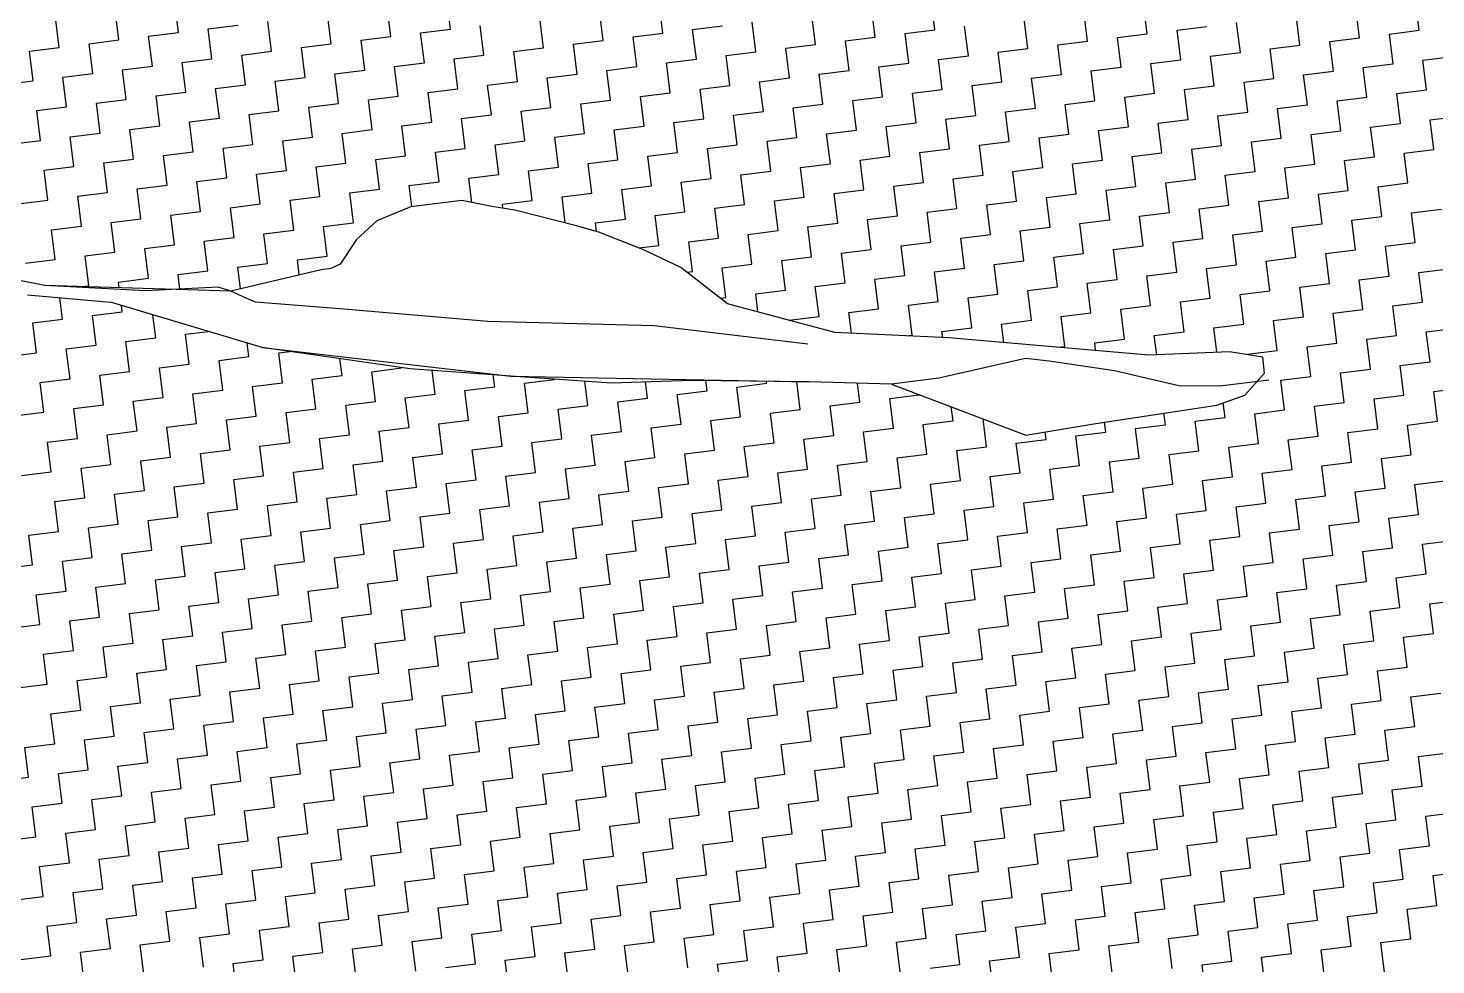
# Model space of a CAD drawing. Header units: metres. Extents: x 286056 to 292206, y 2024114 to 2027347.
# Drawn here: x 291223.7 to 291677.8, y 2025681 to 2025983.3 of the extents above; entities that cross this region are included whole.
import ezdxf

# ---------------------------------------------------------------- set-up
doc = ezdxf.new("R2010")
doc.units = ezdxf.units.M
doc.header["$LTSCALE"] = 0.3
doc.header["$MEASUREMENT"] = 0
doc.layers.add('LINE_WATER', color=4, linetype='Continuous')
doc.layers.add('POLY_HATCH', color=12, linetype='Continuous')

# ---------------------------------------------------------------- blocks, each defined once
blk = doc.blocks.new('13')
at = {"layer": 'LINE_WATER'}
for p, q in [((646.941, 300.229), (643.628, 301.332)), ((651.062, 299.493), (646.941, 300.229)), ((654.08, 299.273), (651.062, 299.493)), ((655.597, 296.554), (649.562, 299.203)), ((654.595, 299.052), (654.08, 299.273)), ((655.184, 298.684), (654.595, 299.052)), ((655.552, 298.463), (655.184, 298.684)), ((659.159, 297.728), (655.552, 298.463)), ((665.047, 296.477), (659.159, 297.728)), ((661.598, 294.918), (655.597, 296.554)), ((671.892, 295.447), (665.047, 296.477)), ((678.148, 293.902), (671.892, 295.447)), ((665.72, 294.109), (661.598, 294.918)), ((669.842, 293.3), (665.72, 294.109)), ((673.154, 293.005), (669.842, 293.3)), ((678.011, 292.343), (673.154, 293.005)), ((681.397, 291.828), (678.011, 292.343)), ((683.384, 291.828), (681.397, 291.828)), ((687.065, 292.196), (683.384, 291.828)), ((688.021, 291.976), (687.065, 292.196)), ((690.671, 291.24), (688.021, 291.976)), ((693.247, 290.284), (690.671, 291.24)), ((694.94, 290.063), (693.247, 290.284)), ((697.001, 290.063), (694.94, 290.063))]:
    blk.add_line(p, q, dxfattribs=at)
at = {"layer": 'POLY_HATCH', "linetype": 'Continuous'}
for p, q in [((648.75, 310), (648.75, 311.25)), ((651.25, 310), (651.25, 311.25)), ((653.75, 310), (653.75, 311.25)), ((647.5, 310), (648.75, 310)), ((647.5, 308.75), (647.5, 310)), ((650, 310), (651.25, 310)), ((650, 308.75), (650, 310)), ((652.5, 310), (653.75, 310)), ((652.5, 308.75), (652.5, 310)), ((655, 310), (656.25, 310)), ((655, 308.75), (655, 310)), ((657.5, 308.75), (657.5, 310)), ((660, 308.75), (660, 310)), ((662.5, 308.75), (662.5, 310)), ((665, 308.75), (665, 310)), ((646.25, 308.75), (647.5, 308.75)), ((648.75, 308.75), (650, 308.75)), ((648.75, 307.5), (648.75, 308.75)), ((651.25, 308.75), (652.5, 308.75)), ((651.25, 307.5), (651.25, 308.75)), ((653.75, 308.75), (655, 308.75)), ((653.75, 307.5), (653.75, 308.75)), ((656.25, 308.75), (657.5, 308.75)), ((656.25, 307.5), (656.25, 308.75)), ((658.75, 308.75), (660, 308.75)), ((658.75, 307.5), (658.75, 308.75)), ((661.25, 308.75), (662.5, 308.75)), ((661.25, 307.5), (661.25, 308.75)), ((663.75, 308.75), (665, 308.75)), ((663.75, 307.5), (663.75, 308.75)), ((666.25, 307.5), (666.25, 308.75)), ((668.75, 307.5), (668.75, 308.75)), ((671.25, 307.5), (671.25, 308.75)), ((673.75, 307.5), (673.75, 308.75)), ((647.5, 307.5), (648.75, 307.5)), ((647.5, 306.25), (647.5, 307.5)), ((650, 307.5), (651.25, 307.5)), ((650, 306.25), (650, 307.5)), ((652.5, 307.5), (653.75, 307.5)), ((652.5, 306.25), (652.5, 307.5)), ((655, 307.5), (656.25, 307.5)), ((655, 306.25), (655, 307.5)), ((657.5, 307.5), (658.75, 307.5)), ((657.5, 306.25), (657.5, 307.5)), ((660, 307.5), (661.25, 307.5)), ((660, 306.25), (660, 307.5)), ((662.5, 307.5), (663.75, 307.5)), ((662.5, 306.25), (662.5, 307.5)), ((665, 307.5), (666.25, 307.5)), ((665, 306.25), (665, 307.5)), ((667.5, 307.5), (668.75, 307.5)), ((667.5, 306.25), (667.5, 307.5)), ((670, 307.5), (671.25, 307.5)), ((670, 306.25), (670, 307.5)), ((672.5, 307.5), (673.75, 307.5)), ((672.5, 306.25), (672.5, 307.5)), ((675, 307.5), (676.25, 307.5)), ((675, 306.25), (675, 307.5)), ((677.5, 306.25), (677.5, 307.5)), ((680, 306.25), (680, 307.5)), ((682.5, 306.25), (682.5, 307.5)), ((685, 306.25), (685, 307.5)), ((646.25, 306.25), (647.5, 306.25)), ((648.75, 306.25), (650, 306.25)), ((648.75, 305), (648.75, 306.25)), ((651.25, 306.25), (652.5, 306.25)), ((651.25, 305), (651.25, 306.25)), ((653.75, 306.25), (655, 306.25)), ((653.75, 305), (653.75, 306.25)), ((656.25, 306.25), (657.5, 306.25)), ((656.25, 305), (656.25, 306.25)), ((658.75, 306.25), (660, 306.25)), ((658.75, 305), (658.75, 306.25)), ((661.25, 306.25), (662.5, 306.25)), ((661.25, 305), (661.25, 306.25)), ((663.75, 306.25), (665, 306.25)), ((663.75, 305), (663.75, 306.25)), ((666.25, 306.25), (667.5, 306.25)), ((666.25, 305), (666.25, 306.25)), ((668.75, 306.25), (670, 306.25)), ((668.75, 305), (668.75, 306.25)), ((671.25, 306.25), (672.5, 306.25)), ((671.25, 305), (671.25, 306.25)), ((673.75, 306.25), (675, 306.25)), ((673.75, 305), (673.75, 306.25)), ((676.25, 306.25), (677.5, 306.25)), ((676.25, 305), (676.25, 306.25)), ((678.75, 306.25), (680, 306.25)), ((678.75, 305), (678.75, 306.25)), ((681.25, 306.25), (682.5, 306.25)), ((681.25, 305), (681.25, 306.25)), ((683.75, 306.25), (685, 306.25)), ((683.75, 305), (683.75, 306.25)), ((686.25, 305), (686.25, 306.25)), ((688.75, 305), (688.75, 306.25)), ((691.25, 305), (691.25, 306.25)), ((693.75, 305), (693.75, 306.25)), ((647.5, 305), (648.75, 305)), ((647.5, 303.75), (647.5, 305)), ((650, 305), (651.25, 305)), ((650, 303.75), (650, 305)), ((652.5, 305), (653.75, 305)), ((652.5, 303.75), (652.5, 305)), ((655, 305), (656.25, 305)), ((655, 303.75), (655, 305)), ((657.5, 305), (658.75, 305)), ((657.5, 303.75), (657.5, 305)), ((660, 305), (661.25, 305)), ((660, 303.75), (660, 305)), ((662.5, 305), (663.75, 305)), ((662.5, 303.75), (662.5, 305)), ((665, 305), (666.25, 305)), ((665, 303.75), (665, 305)), ((667.5, 305), (668.75, 305)), ((667.5, 303.75), (667.5, 305)), ((670, 305), (671.25, 305)), ((670, 303.75), (670, 305)), ((672.5, 305), (673.75, 305)), ((672.5, 303.75), (672.5, 305)), ((675, 305), (676.25, 305)), ((675, 303.75), (675, 305)), ((677.5, 305), (678.75, 305)), ((677.5, 303.75), (677.5, 305)), ((680, 305), (681.25, 305)), ((680, 303.75), (680, 305)), ((682.5, 305), (683.75, 305)), ((682.5, 303.75), (682.5, 305)), ((685, 305), (686.25, 305)), ((685, 303.75), (685, 305)), ((687.5, 305), (688.75, 305)), ((687.5, 303.75), (687.5, 305)), ((690, 305), (691.25, 305)), ((690, 303.75), (690, 305)), ((692.5, 305), (693.75, 305)), ((692.5, 303.75), (692.5, 305)), ((695, 305), (696.25, 305)), ((695, 303.75), (695, 305)), ((697.5, 303.75), (697.5, 305)), ((700, 303.75), (700, 305)), ((702.5, 303.75), (702.5, 305)), ((705, 303.75), (705, 305)), ((646.25, 303.75), (647.5, 303.75)), ((648.75, 303.75), (650, 303.75)), ((648.75, 302.5), (648.75, 303.75)), ((651.25, 303.75), (652.5, 303.75)), ((651.25, 302.5), (651.25, 303.75)), ((653.75, 303.75), (655, 303.75)), ((653.75, 302.5), (653.75, 303.75)), ((656.25, 303.75), (657.5, 303.75)), ((656.25, 302.5), (656.25, 303.75)), ((658.75, 303.75), (660, 303.75)), ((658.75, 302.5), (658.75, 303.75)), ((661.25, 303.75), (662.5, 303.75)), ((661.25, 302.5), (661.25, 303.75)), ((663.75, 303.75), (665, 303.75)), ((663.75, 302.5), (663.75, 303.75)), ((666.25, 303.75), (667.5, 303.75)), ((666.25, 302.5), (666.25, 303.75)), ((668.75, 303.75), (670, 303.75)), ((668.75, 302.5), (668.75, 303.75)), ((671.25, 303.75), (672.5, 303.75)), ((671.25, 302.5), (671.25, 303.75)), ((673.75, 303.75), (675, 303.75)), ((673.75, 302.5), (673.75, 303.75)), ((676.25, 303.75), (677.5, 303.75)), ((676.25, 302.5), (676.25, 303.75)), ((678.75, 303.75), (680, 303.75)), ((678.75, 302.5), (678.75, 303.75)), ((681.25, 303.75), (682.5, 303.75)), ((681.25, 302.5), (681.25, 303.75)), ((683.75, 303.75), (685, 303.75)), ((683.75, 302.5), (683.75, 303.75)), ((686.25, 303.75), (687.5, 303.75)), ((686.25, 302.5), (686.25, 303.75)), ((688.75, 303.75), (690, 303.75)), ((688.75, 302.5), (688.75, 303.75)), ((691.25, 303.75), (692.5, 303.75)), ((691.25, 302.5), (691.25, 303.75)), ((693.75, 303.75), (695, 303.75)), ((693.75, 302.5), (693.75, 303.75)), ((696.25, 303.75), (697.5, 303.75)), ((696.25, 302.5), (696.25, 303.75)), ((698.75, 303.75), (700, 303.75)), ((698.75, 302.5), (698.75, 303.75)), ((701.25, 303.75), (702.5, 303.75)), ((701.25, 302.5), (701.25, 303.75)), ((703.75, 303.75), (705, 303.75)), ((703.75, 302.5), (703.75, 303.75)), ((647.5, 302.5), (648.75, 302.5)), ((647.5, 301.25), (647.5, 302.5)), ((650, 302.5), (651.25, 302.5)), ((650, 301.25), (650, 302.5)), ((652.5, 302.5), (653.75, 302.5)), ((652.5, 301.25), (652.5, 302.5)), ((655, 302.5), (656.25, 302.5)), ((655, 301.25), (655, 302.5)), ((657.5, 302.5), (658.75, 302.5)), ((657.5, 301.25), (657.5, 302.5)), ((660, 302.5), (661.25, 302.5)), ((660, 301.25), (660, 302.5)), ((662.5, 302.5), (663.75, 302.5)), ((662.5, 301.611), (662.5, 302.5)), ((665, 302.5), (666.25, 302.5)), ((665, 301.475), (665, 302.5)), ((667.5, 302.5), (668.75, 302.5)), ((667.5, 301.25), (667.5, 302.5)), ((670, 302.5), (671.25, 302.5)), ((670, 301.25), (670, 302.5)), ((672.5, 302.5), (673.75, 302.5)), ((672.5, 301.25), (672.5, 302.5)), ((675, 302.5), (676.25, 302.5)), ((675, 301.25), (675, 302.5)), ((677.5, 302.5), (678.75, 302.5)), ((677.5, 301.25), (677.5, 302.5)), ((680, 302.5), (681.25, 302.5)), ((680, 301.25), (680, 302.5)), ((682.5, 302.5), (683.75, 302.5)), ((682.5, 301.25), (682.5, 302.5)), ((685, 302.5), (686.25, 302.5)), ((685, 301.25), (685, 302.5)), ((687.5, 302.5), (688.75, 302.5)), ((687.5, 301.25), (687.5, 302.5)), ((690, 302.5), (691.25, 302.5)), ((690, 301.25), (690, 302.5)), ((692.5, 302.5), (693.75, 302.5)), ((692.5, 301.25), (692.5, 302.5)), ((695, 302.5), (696.25, 302.5)), ((695, 301.25), (695, 302.5)), ((697.5, 302.5), (698.75, 302.5)), ((697.5, 301.25), (697.5, 302.5)), ((700, 302.5), (701.25, 302.5)), ((700, 301.25), (700, 302.5)), ((702.5, 302.5), (703.75, 302.5)), ((702.5, 301.25), (702.5, 302.5)), ((705, 302.5), (706.25, 302.5)), ((705, 301.25), (705, 302.5)), ((646.25, 301.25), (647.5, 301.25)), ((648.75, 301.25), (650, 301.25)), ((648.75, 300), (648.75, 301.25)), ((651.25, 301.25), (652.5, 301.25)), ((651.25, 300), (651.25, 301.25)), ((653.75, 301.25), (655, 301.25)), ((653.75, 300), (653.75, 301.25)), ((656.25, 301.25), (657.5, 301.25)), ((656.25, 300), (656.25, 301.25)), ((658.75, 301.25), (660, 301.25)), ((658.75, 300), (658.75, 301.25)), ((666.25, 301.25), (667.5, 301.25)), ((666.25, 301.08), (666.25, 301.25)), ((668.75, 301.25), (670, 301.25)), ((668.75, 300.159), (668.75, 301.25)), ((671.25, 301.25), (672.5, 301.25)), ((671.25, 300), (671.25, 301.25)), ((673.75, 301.25), (675, 301.25)), ((673.75, 300), (673.75, 301.25)), ((676.25, 301.25), (677.5, 301.25)), ((676.25, 300), (676.25, 301.25)), ((678.75, 301.25), (680, 301.25)), ((678.75, 300), (678.75, 301.25)), ((681.25, 301.25), (682.5, 301.25)), ((681.25, 300), (681.25, 301.25)), ((683.75, 301.25), (685, 301.25)), ((683.75, 300), (683.75, 301.25)), ((686.25, 301.25), (687.5, 301.25)), ((686.25, 300), (686.25, 301.25)), ((688.75, 301.25), (690, 301.25)), ((688.75, 300), (688.75, 301.25)), ((691.25, 301.25), (692.5, 301.25)), ((691.25, 300), (691.25, 301.25)), ((693.75, 301.25), (695, 301.25)), ((693.75, 300), (693.75, 301.25)), ((696.25, 301.25), (697.5, 301.25)), ((696.25, 300), (696.25, 301.25)), ((698.75, 301.25), (700, 301.25)), ((698.75, 300), (698.75, 301.25)), ((701.25, 301.25), (702.5, 301.25)), ((701.25, 300), (701.25, 301.25)), ((703.75, 301.25), (705, 301.25)), ((703.75, 300), (703.75, 301.25)), ((648.429, 300), (648.75, 300)), ((650, 300), (651.25, 300)), ((650, 299.758), (650, 300)), ((652.5, 300), (653.75, 300)), ((652.5, 299.388), (652.5, 300)), ((655, 300), (656.25, 300)), ((655, 299.096), (655, 300)), ((657.5, 300), (658.75, 300)), ((657.5, 299.368), (657.5, 300)), ((670, 300), (671.25, 300)), ((670, 299.639), (670, 300)), ((672.5, 300), (673.75, 300)), ((672.5, 298.75), (672.5, 300)), ((675, 300), (676.25, 300)), ((675, 298.75), (675, 300)), ((677.5, 300), (678.75, 300)), ((677.5, 298.75), (677.5, 300)), ((680, 300), (681.25, 300)), ((680, 298.75), (680, 300)), ((682.5, 300), (683.75, 300)), ((682.5, 298.75), (682.5, 300)), ((685, 300), (686.25, 300)), ((685, 298.75), (685, 300)), ((687.5, 300), (688.75, 300)), ((687.5, 298.75), (687.5, 300)), ((690, 300), (691.25, 300)), ((690, 298.75), (690, 300)), ((692.5, 300), (693.75, 300)), ((692.5, 298.75), (692.5, 300)), ((695, 300), (696.25, 300)), ((695, 298.75), (695, 300)), ((697.5, 300), (698.75, 300)), ((697.5, 298.75), (697.5, 300)), ((700, 300), (701.25, 300)), ((700, 298.75), (700, 300)), ((702.5, 300), (703.75, 300)), ((702.5, 298.75), (702.5, 300)), ((705, 300), (706.25, 300)), ((705, 298.75), (705, 300)), ((647.5, 298.75), (647.5, 299.651)), ((646.25, 298.75), (647.5, 298.75)), ((646.25, 297.5), (646.25, 298.75)), ((648.75, 298.75), (650, 298.75)), ((648.75, 297.5), (648.75, 298.75)), ((650, 298.75), (650, 299.01)), ((671.668, 298.75), (672.5, 298.75)), ((673.75, 298.75), (675, 298.75)), ((673.75, 297.5), (673.75, 298.75)), ((676.25, 298.75), (677.5, 298.75)), ((676.25, 297.5), (676.25, 298.75)), ((678.75, 298.75), (680, 298.75)), ((678.75, 297.5), (678.75, 298.75)), ((681.25, 298.75), (682.5, 298.75)), ((681.25, 297.5), (681.25, 298.75)), ((683.75, 298.75), (685, 298.75)), ((683.75, 297.5), (683.75, 298.75)), ((686.25, 298.75), (687.5, 298.75)), ((686.25, 297.5), (686.25, 298.75)), ((688.75, 298.75), (690, 298.75)), ((688.75, 297.5), (688.75, 298.75)), ((691.25, 298.75), (692.5, 298.75)), ((691.25, 297.5), (691.25, 298.75)), ((693.75, 298.75), (695, 298.75)), ((693.75, 297.5), (693.75, 298.75)), ((696.25, 298.75), (697.5, 298.75)), ((696.25, 297.5), (696.25, 298.75)), ((698.75, 298.75), (700, 298.75)), ((698.75, 297.5), (698.75, 298.75)), ((701.25, 298.75), (702.5, 298.75)), ((701.25, 297.5), (701.25, 298.75)), ((703.75, 298.75), (705, 298.75)), ((703.75, 297.5), (703.75, 298.75)), ((651.25, 297.5), (651.25, 298.462)), ((645, 297.5), (646.25, 297.5)), ((647.5, 297.5), (648.75, 297.5)), ((647.5, 296.25), (647.5, 297.5)), ((650, 297.5), (651.25, 297.5)), ((650, 296.25), (650, 297.5)), ((652.5, 297.5), (653.442, 297.5)), ((652.5, 296.25), (652.5, 297.5)), ((673.526, 297.5), (673.75, 297.5)), ((675, 297.5), (676.25, 297.5)), ((675, 296.25), (675, 297.5)), ((677.5, 297.5), (678.75, 297.5)), ((677.5, 296.25), (677.5, 297.5)), ((680, 297.5), (681.25, 297.5)), ((680, 296.25), (680, 297.5)), ((682.5, 297.5), (683.75, 297.5)), ((682.5, 296.25), (682.5, 297.5)), ((685, 297.5), (686.25, 297.5)), ((685, 296.25), (685, 297.5)), ((687.5, 297.5), (688.75, 297.5)), ((687.5, 296.25), (687.5, 297.5)), ((690, 297.5), (691.25, 297.5)), ((690, 296.25), (690, 297.5)), ((692.5, 297.5), (693.75, 297.5)), ((692.5, 296.25), (692.5, 297.5)), ((695, 297.5), (696.25, 297.5)), ((695, 296.25), (695, 297.5)), ((697.5, 297.5), (698.75, 297.5)), ((697.5, 296.25), (697.5, 297.5)), ((700, 297.5), (701.25, 297.5)), ((700, 296.25), (700, 297.5)), ((702.5, 297.5), (703.75, 297.5)), ((702.5, 296.25), (702.5, 297.5)), ((655, 296.25), (655, 296.816)), ((646.25, 296.25), (647.5, 296.25)), ((646.25, 295), (646.25, 296.25)), ((648.75, 296.25), (650, 296.25)), ((648.75, 295), (648.75, 296.25)), ((651.25, 296.25), (652.5, 296.25)), ((651.25, 295), (651.25, 296.25)), ((653.75, 296.25), (655, 296.25)), ((653.75, 295), (653.75, 296.25)), ((656.25, 296.25), (656.714, 296.25)), ((656.25, 295), (656.25, 296.25)), ((674.777, 296.25), (675, 296.25)), ((676.25, 296.25), (677.5, 296.25)), ((676.25, 295.497), (676.25, 296.25)), ((678.75, 296.25), (680, 296.25)), ((678.75, 295), (678.75, 296.25)), ((681.25, 296.25), (682.5, 296.25)), ((681.25, 295), (681.25, 296.25)), ((683.75, 296.25), (685, 296.25)), ((683.75, 295), (683.75, 296.25)), ((686.25, 296.25), (687.5, 296.25)), ((686.25, 295), (686.25, 296.25)), ((688.75, 296.25), (690, 296.25)), ((688.75, 295), (688.75, 296.25)), ((691.25, 296.25), (692.5, 296.25)), ((691.25, 295), (691.25, 296.25)), ((693.75, 296.25), (695, 296.25)), ((693.75, 295), (693.75, 296.25)), ((696.25, 296.25), (697.5, 296.25)), ((696.25, 295), (696.25, 296.25)), ((698.75, 296.25), (700, 296.25)), ((698.75, 295), (698.75, 296.25)), ((701.25, 296.25), (702.5, 296.25)), ((701.25, 295), (701.25, 296.25)), ((703.75, 296.25), (705, 296.25)), ((703.75, 295), (703.75, 296.25)), ((658.75, 295), (658.75, 295.695)), ((645, 295), (646.25, 295)), ((647.5, 295), (648.75, 295)), ((647.5, 293.75), (647.5, 295)), ((650, 295), (651.25, 295)), ((650, 293.75), (650, 295)), ((652.5, 295), (653.75, 295)), ((652.5, 293.75), (652.5, 295)), ((655, 295), (656.25, 295)), ((655, 293.75), (655, 295)), ((657.5, 295), (658.75, 295)), ((657.5, 293.75), (657.5, 295)), ((660, 295), (661.25, 295)), ((660, 293.75), (660, 295)), ((661.25, 295), (661.25, 295.013)), ((662.5, 293.75), (662.5, 294.741)), ((677.5, 295), (678.75, 295)), ((677.5, 294.99), (677.5, 295)), ((680, 295), (681.25, 295)), ((680, 294.134), (680, 295)), ((682.5, 295), (683.75, 295)), ((682.5, 293.75), (682.5, 295)), ((685, 295), (686.25, 295)), ((685, 293.75), (685, 295)), ((687.5, 295), (688.75, 295)), ((687.5, 293.75), (687.5, 295)), ((690, 295), (691.25, 295)), ((690, 293.75), (690, 295)), ((692.5, 295), (693.75, 295)), ((692.5, 293.75), (692.5, 295)), ((695, 295), (696.25, 295)), ((695, 293.75), (695, 295)), ((697.5, 295), (698.75, 295)), ((697.5, 293.75), (697.5, 295)), ((700, 295), (701.25, 295)), ((700, 293.75), (700, 295)), ((702.5, 295), (703.75, 295)), ((702.5, 293.75), (702.5, 295)), ((665, 293.75), (665, 294.25)), ((646.25, 293.75), (647.5, 293.75)), ((646.25, 292.5), (646.25, 293.75)), ((648.75, 293.75), (650, 293.75)), ((648.75, 292.5), (648.75, 293.75)), ((651.25, 293.75), (652.5, 293.75)), ((651.25, 292.5), (651.25, 293.75)), ((653.75, 293.75), (655, 293.75)), ((653.75, 292.5), (653.75, 293.75)), ((656.25, 293.75), (657.5, 293.75)), ((656.25, 292.5), (656.25, 293.75)), ((658.75, 293.75), (660, 293.75)), ((658.75, 292.5), (658.75, 293.75)), ((661.25, 293.75), (662.5, 293.75)), ((661.25, 292.5), (661.25, 293.75)), ((663.75, 293.75), (665, 293.75)), ((663.75, 292.5), (663.75, 293.75)), ((666.25, 293.75), (667.5, 293.75)), ((666.25, 292.5), (666.25, 293.75)), ((667.5, 293.75), (667.5, 293.759)), ((668.75, 292.5), (668.75, 293.514)), ((682.241, 293.75), (682.5, 293.75)), ((683.75, 293.75), (685, 293.75)), ((683.75, 293.491), (683.75, 293.75)), ((686.25, 293.75), (687.5, 293.75)), ((686.25, 292.97), (686.25, 293.75)), ((688.75, 293.75), (690, 293.75)), ((688.75, 292.5), (688.75, 293.75)), ((691.25, 293.75), (692.5, 293.75)), ((691.25, 292.5), (691.25, 293.75)), ((693.75, 293.75), (695, 293.75)), ((693.75, 292.5), (693.75, 293.75)), ((696.25, 293.75), (697.5, 293.75)), ((696.25, 292.5), (696.25, 293.75)), ((698.75, 293.75), (700, 293.75)), ((698.75, 292.5), (698.75, 293.75)), ((701.25, 293.75), (702.5, 293.75)), ((701.25, 292.5), (701.25, 293.75)), ((703.75, 293.75), (705, 293.75)), ((703.75, 292.5), (703.75, 293.75)), ((671.25, 292.5), (671.25, 293.175)), ((673.75, 292.5), (673.75, 292.924)), ((645, 292.5), (646.25, 292.5)), ((647.5, 292.5), (648.75, 292.5)), ((647.5, 291.25), (647.5, 292.5)), ((650, 292.5), (651.25, 292.5)), ((650, 291.25), (650, 292.5)), ((652.5, 292.5), (653.75, 292.5)), ((652.5, 291.25), (652.5, 292.5)), ((655, 292.5), (656.25, 292.5)), ((655, 291.25), (655, 292.5)), ((657.5, 292.5), (658.75, 292.5)), ((657.5, 291.25), (657.5, 292.5)), ((660, 292.5), (661.25, 292.5)), ((660, 291.25), (660, 292.5)), ((662.5, 292.5), (663.75, 292.5)), ((662.5, 291.25), (662.5, 292.5)), ((665, 292.5), (666.25, 292.5)), ((665, 291.25), (665, 292.5)), ((667.5, 292.5), (668.75, 292.5)), ((667.5, 291.25), (667.5, 292.5)), ((670, 292.5), (671.25, 292.5)), ((670, 291.25), (670, 292.5)), ((672.5, 292.5), (673.75, 292.5)), ((672.5, 291.25), (672.5, 292.5)), ((675, 292.5), (676.25, 292.5)), ((675, 291.25), (675, 292.5)), ((676.25, 292.5), (676.25, 292.583)), ((677.5, 291.25), (677.5, 292.413)), ((688.455, 292.5), (688.75, 292.5)), ((690, 292.5), (691.25, 292.5)), ((690, 292.171), (690, 292.5)), ((692.5, 292.5), (693.75, 292.5)), ((692.5, 291.681), (692.5, 292.5)), ((695, 292.5), (696.25, 292.5)), ((695, 291.482), (695, 292.5)), ((697.5, 292.5), (698.75, 292.5)), ((697.5, 291.25), (697.5, 292.5)), ((700, 292.5), (701.25, 292.5)), ((700, 291.25), (700, 292.5)), ((702.5, 292.5), (703.75, 292.5)), ((702.5, 291.25), (702.5, 292.5)), ((680, 291.25), (680, 292.041)), ((646.25, 291.25), (647.5, 291.25)), ((646.25, 290), (646.25, 291.25)), ((648.75, 291.25), (650, 291.25)), ((648.75, 290), (648.75, 291.25)), ((651.25, 291.25), (652.5, 291.25)), ((651.25, 290), (651.25, 291.25)), ((653.75, 291.25), (655, 291.25)), ((653.75, 290), (653.75, 291.25)), ((656.25, 291.25), (657.5, 291.25)), ((656.25, 290), (656.25, 291.25)), ((658.75, 291.25), (660, 291.25)), ((658.75, 290), (658.75, 291.25)), ((661.25, 291.25), (662.5, 291.25)), ((661.25, 290), (661.25, 291.25)), ((663.75, 291.25), (665, 291.25)), ((663.75, 290), (663.75, 291.25)), ((666.25, 291.25), (667.5, 291.25)), ((666.25, 290), (666.25, 291.25)), ((668.75, 291.25), (670, 291.25)), ((668.75, 290), (668.75, 291.25)), ((671.25, 291.25), (672.5, 291.25)), ((671.25, 290), (671.25, 291.25)), ((673.75, 291.25), (675, 291.25)), ((673.75, 290), (673.75, 291.25)), ((676.25, 291.25), (677.5, 291.25)), ((676.25, 290), (676.25, 291.25)), ((678.75, 291.25), (680, 291.25)), ((678.75, 290), (678.75, 291.25)), ((681.25, 291.25), (682.491, 291.25)), ((681.25, 290), (681.25, 291.25)), ((696.25, 291.25), (697.5, 291.25)), ((696.25, 291.222), (696.25, 291.25)), ((698.75, 291.25), (700, 291.25)), ((698.75, 290), (698.75, 291.25)), ((701.25, 291.25), (702.5, 291.25)), ((701.25, 290), (701.25, 291.25)), ((703.75, 291.25), (705, 291.25)), ((703.75, 290), (703.75, 291.25)), ((683.75, 290), (683.75, 290.584)), ((645, 290), (646.25, 290)), ((645, 288.75), (645, 290)), ((647.5, 290), (648.75, 290)), ((647.5, 288.75), (647.5, 290)), ((650, 290), (651.25, 290)), ((650, 288.75), (650, 290)), ((652.5, 290), (653.75, 290)), ((652.5, 288.75), (652.5, 290)), ((655, 290), (656.25, 290)), ((655, 288.75), (655, 290)), ((657.5, 290), (658.75, 290)), ((657.5, 288.75), (657.5, 290)), ((660, 290), (661.25, 290)), ((660, 288.75), (660, 290)), ((662.5, 290), (663.75, 290)), ((662.5, 288.75), (662.5, 290)), ((665, 290), (666.25, 290)), ((665, 288.75), (665, 290)), ((667.5, 290), (668.75, 290)), ((667.5, 288.75), (667.5, 290)), ((670, 290), (671.25, 290)), ((670, 288.75), (670, 290)), ((672.5, 290), (673.75, 290)), ((672.5, 288.75), (672.5, 290)), ((675, 290), (676.25, 290)), ((675, 288.75), (675, 290)), ((677.5, 290), (678.75, 290)), ((677.5, 288.75), (677.5, 290)), ((680, 290), (681.25, 290)), ((680, 288.75), (680, 290)), ((682.5, 290), (683.75, 290)), ((682.5, 288.75), (682.5, 290)), ((697.5, 290), (698.75, 290)), ((697.5, 288.75), (697.5, 290)), ((700, 290), (701.25, 290)), ((700, 288.75), (700, 290)), ((702.5, 290), (703.75, 290)), ((702.5, 288.75), (702.5, 290)), ((685, 288.75), (685, 289.923)), ((687.5, 288.75), (687.5, 289.068)), ((690, 288.75), (690, 289.174)), ((692.5, 288.75), (692.5, 289.24)), ((695, 288.75), (695, 289.36)), ((643.75, 288.75), (645, 288.75)), ((646.25, 288.75), (647.5, 288.75)), ((646.25, 287.5), (646.25, 288.75)), ((648.75, 288.75), (650, 288.75)), ((648.75, 287.5), (648.75, 288.75)), ((651.25, 288.75), (652.5, 288.75)), ((651.25, 287.5), (651.25, 288.75)), ((653.75, 288.75), (655, 288.75)), ((653.75, 287.5), (653.75, 288.75)), ((656.25, 288.75), (657.5, 288.75)), ((656.25, 287.5), (656.25, 288.75)), ((658.75, 288.75), (660, 288.75)), ((658.75, 287.5), (658.75, 288.75)), ((661.25, 288.75), (662.5, 288.75)), ((661.25, 287.5), (661.25, 288.75)), ((663.75, 288.75), (665, 288.75)), ((663.75, 287.5), (663.75, 288.75)), ((666.25, 288.75), (667.5, 288.75)), ((666.25, 287.5), (666.25, 288.75)), ((668.75, 288.75), (670, 288.75)), ((668.75, 287.5), (668.75, 288.75)), ((671.25, 288.75), (672.5, 288.75)), ((671.25, 287.5), (671.25, 288.75)), ((673.75, 288.75), (675, 288.75)), ((673.75, 287.5), (673.75, 288.75)), ((676.25, 288.75), (677.5, 288.75)), ((676.25, 287.5), (676.25, 288.75)), ((678.75, 288.75), (680, 288.75)), ((678.75, 287.5), (678.75, 288.75)), ((681.25, 288.75), (682.5, 288.75)), ((681.25, 287.5), (681.25, 288.75)), ((683.75, 288.75), (685, 288.75)), ((683.75, 287.5), (683.75, 288.75)), ((686.25, 288.75), (687.5, 288.75)), ((686.25, 287.5), (686.25, 288.75)), ((688.75, 288.75), (690, 288.75)), ((688.75, 287.5), (688.75, 288.75)), ((691.25, 288.75), (692.5, 288.75)), ((691.25, 287.5), (691.25, 288.75)), ((693.75, 288.75), (695, 288.75)), ((693.75, 287.5), (693.75, 288.75)), ((696.25, 288.75), (697.5, 288.75)), ((696.25, 287.5), (696.25, 288.75)), ((698.75, 288.75), (700, 288.75)), ((698.75, 287.5), (698.75, 288.75)), ((701.25, 288.75), (702.5, 288.75)), ((701.25, 287.5), (701.25, 288.75)), ((703.75, 288.75), (705, 288.75)), ((703.75, 287.5), (703.75, 288.75)), ((645, 287.5), (646.25, 287.5)), ((645, 286.25), (645, 287.5)), ((647.5, 287.5), (648.75, 287.5)), ((647.5, 286.25), (647.5, 287.5)), ((650, 287.5), (651.25, 287.5)), ((650, 286.25), (650, 287.5)), ((652.5, 287.5), (653.75, 287.5)), ((652.5, 286.25), (652.5, 287.5)), ((655, 287.5), (656.25, 287.5)), ((655, 286.25), (655, 287.5)), ((657.5, 287.5), (658.75, 287.5)), ((657.5, 286.25), (657.5, 287.5)), ((660, 287.5), (661.25, 287.5)), ((660, 286.25), (660, 287.5)), ((662.5, 287.5), (663.75, 287.5)), ((662.5, 286.25), (662.5, 287.5)), ((665, 287.5), (666.25, 287.5)), ((665, 286.25), (665, 287.5)), ((667.5, 287.5), (668.75, 287.5)), ((667.5, 286.25), (667.5, 287.5)), ((670, 287.5), (671.25, 287.5)), ((670, 286.25), (670, 287.5)), ((672.5, 287.5), (673.75, 287.5)), ((672.5, 286.25), (672.5, 287.5)), ((675, 287.5), (676.25, 287.5)), ((675, 286.25), (675, 287.5)), ((677.5, 287.5), (678.75, 287.5)), ((677.5, 286.25), (677.5, 287.5)), ((680, 287.5), (681.25, 287.5)), ((680, 286.25), (680, 287.5)), ((682.5, 287.5), (683.75, 287.5)), ((682.5, 286.25), (682.5, 287.5)), ((685, 287.5), (686.25, 287.5)), ((685, 286.25), (685, 287.5)), ((687.5, 287.5), (688.75, 287.5)), ((687.5, 286.25), (687.5, 287.5)), ((690, 287.5), (691.25, 287.5)), ((690, 286.25), (690, 287.5)), ((692.5, 287.5), (693.75, 287.5)), ((692.5, 286.25), (692.5, 287.5)), ((695, 287.5), (696.25, 287.5)), ((695, 286.25), (695, 287.5)), ((697.5, 287.5), (698.75, 287.5)), ((697.5, 286.25), (697.5, 287.5)), ((700, 287.5), (701.25, 287.5)), ((700, 286.25), (700, 287.5)), ((702.5, 287.5), (703.75, 287.5)), ((702.5, 286.25), (702.5, 287.5)), ((643.75, 286.25), (645, 286.25)), ((646.25, 286.25), (647.5, 286.25)), ((646.25, 285), (646.25, 286.25)), ((648.75, 286.25), (650, 286.25)), ((648.75, 285), (648.75, 286.25)), ((651.25, 286.25), (652.5, 286.25)), ((651.25, 285), (651.25, 286.25)), ((653.75, 286.25), (655, 286.25)), ((653.75, 285), (653.75, 286.25)), ((656.25, 286.25), (657.5, 286.25)), ((656.25, 285), (656.25, 286.25)), ((658.75, 286.25), (660, 286.25)), ((658.75, 285), (658.75, 286.25)), ((661.25, 286.25), (662.5, 286.25)), ((661.25, 285), (661.25, 286.25)), ((663.75, 286.25), (665, 286.25)), ((663.75, 285), (663.75, 286.25)), ((666.25, 286.25), (667.5, 286.25)), ((666.25, 285), (666.25, 286.25)), ((668.75, 286.25), (670, 286.25)), ((668.75, 285), (668.75, 286.25)), ((671.25, 286.25), (672.5, 286.25)), ((671.25, 285), (671.25, 286.25)), ((673.75, 286.25), (675, 286.25)), ((673.75, 285), (673.75, 286.25)), ((676.25, 286.25), (677.5, 286.25)), ((676.25, 285), (676.25, 286.25)), ((678.75, 286.25), (680, 286.25)), ((678.75, 285), (678.75, 286.25)), ((681.25, 286.25), (682.5, 286.25)), ((681.25, 285), (681.25, 286.25)), ((683.75, 286.25), (685, 286.25)), ((683.75, 285), (683.75, 286.25)), ((686.25, 286.25), (687.5, 286.25)), ((686.25, 285), (686.25, 286.25)), ((688.75, 286.25), (690, 286.25)), ((688.75, 285), (688.75, 286.25)), ((691.25, 286.25), (692.5, 286.25)), ((691.25, 285), (691.25, 286.25)), ((693.75, 286.25), (695, 286.25)), ((693.75, 285), (693.75, 286.25)), ((696.25, 286.25), (697.5, 286.25)), ((696.25, 285), (696.25, 286.25)), ((698.75, 286.25), (700, 286.25)), ((698.75, 285), (698.75, 286.25)), ((701.25, 286.25), (702.5, 286.25)), ((701.25, 285), (701.25, 286.25)), ((645, 285), (646.25, 285)), ((645, 283.75), (645, 285)), ((647.5, 285), (648.75, 285)), ((647.5, 283.75), (647.5, 285)), ((650, 285), (651.25, 285)), ((650, 283.75), (650, 285)), ((652.5, 285), (653.75, 285)), ((652.5, 283.75), (652.5, 285)), ((655, 285), (656.25, 285)), ((655, 283.75), (655, 285)), ((657.5, 285), (658.75, 285)), ((657.5, 283.75), (657.5, 285)), ((660, 285), (661.25, 285)), ((660, 283.75), (660, 285)), ((662.5, 285), (663.75, 285)), ((662.5, 283.75), (662.5, 285)), ((665, 285), (666.25, 285)), ((665, 283.75), (665, 285)), ((667.5, 285), (668.75, 285)), ((667.5, 283.75), (667.5, 285)), ((670, 285), (671.25, 285)), ((670, 283.75), (670, 285)), ((672.5, 285), (673.75, 285)), ((672.5, 283.75), (672.5, 285)), ((675, 285), (676.25, 285)), ((675, 283.75), (675, 285)), ((677.5, 285), (678.75, 285)), ((677.5, 283.75), (677.5, 285)), ((680, 285), (681.25, 285)), ((680, 283.75), (680, 285)), ((682.5, 285), (683.75, 285)), ((682.5, 283.75), (682.5, 285)), ((685, 285), (686.25, 285)), ((685, 283.75), (685, 285)), ((687.5, 285), (688.75, 285)), ((687.5, 283.75), (687.5, 285)), ((690, 285), (691.25, 285)), ((690, 283.75), (690, 285)), ((692.5, 285), (693.75, 285)), ((692.5, 283.75), (692.5, 285)), ((695, 285), (696.25, 285)), ((695, 283.75), (695, 285)), ((697.5, 285), (698.75, 285)), ((697.5, 283.75), (697.5, 285)), ((700, 285), (701.25, 285)), ((700, 283.75), (700, 285)), ((702.5, 285), (703.75, 285)), ((702.5, 283.75), (702.5, 285)), ((643.75, 283.75), (645, 283.75)), ((646.25, 283.75), (647.5, 283.75)), ((646.25, 282.5), (646.25, 283.75)), ((648.75, 283.75), (650, 283.75)), ((648.75, 282.5), (648.75, 283.75)), ((651.25, 283.75), (652.5, 283.75)), ((651.25, 282.5), (651.25, 283.75)), ((653.75, 283.75), (655, 283.75)), ((653.75, 282.5), (653.75, 283.75)), ((656.25, 283.75), (657.5, 283.75)), ((656.25, 282.5), (656.25, 283.75)), ((658.75, 283.75), (660, 283.75)), ((658.75, 282.5), (658.75, 283.75)), ((661.25, 283.75), (662.5, 283.75)), ((661.25, 282.5), (661.25, 283.75)), ((663.75, 283.75), (665, 283.75)), ((663.75, 282.5), (663.75, 283.75)), ((666.25, 283.75), (667.5, 283.75)), ((666.25, 282.5), (666.25, 283.75)), ((668.75, 283.75), (670, 283.75)), ((668.75, 282.5), (668.75, 283.75)), ((671.25, 283.75), (672.5, 283.75)), ((671.25, 282.5), (671.25, 283.75)), ((673.75, 283.75), (675, 283.75)), ((673.75, 282.5), (673.75, 283.75)), ((676.25, 283.75), (677.5, 283.75)), ((676.25, 282.5), (676.25, 283.75)), ((678.75, 283.75), (680, 283.75)), ((678.75, 282.5), (678.75, 283.75)), ((681.25, 283.75), (682.5, 283.75)), ((681.25, 282.5), (681.25, 283.75)), ((683.75, 283.75), (685, 283.75)), ((683.75, 282.5), (683.75, 283.75)), ((686.25, 283.75), (687.5, 283.75)), ((686.25, 282.5), (686.25, 283.75)), ((688.75, 283.75), (690, 283.75)), ((688.75, 282.5), (688.75, 283.75)), ((691.25, 283.75), (692.5, 283.75)), ((691.25, 282.5), (691.25, 283.75)), ((693.75, 283.75), (695, 283.75)), ((693.75, 282.5), (693.75, 283.75)), ((696.25, 283.75), (697.5, 283.75)), ((696.25, 282.5), (696.25, 283.75)), ((698.75, 283.75), (700, 283.75)), ((698.75, 282.5), (698.75, 283.75)), ((701.25, 283.75), (702.5, 283.75)), ((701.25, 282.5), (701.25, 283.75)), ((645, 282.5), (646.25, 282.5)), ((645, 281.25), (645, 282.5)), ((647.5, 282.5), (648.75, 282.5)), ((647.5, 281.25), (647.5, 282.5)), ((650, 282.5), (651.25, 282.5)), ((650, 281.25), (650, 282.5)), ((652.5, 282.5), (653.75, 282.5)), ((652.5, 281.25), (652.5, 282.5)), ((655, 282.5), (656.25, 282.5)), ((655, 281.25), (655, 282.5)), ((657.5, 282.5), (658.75, 282.5)), ((657.5, 281.25), (657.5, 282.5)), ((660, 282.5), (661.25, 282.5)), ((660, 281.25), (660, 282.5)), ((662.5, 282.5), (663.75, 282.5)), ((662.5, 281.25), (662.5, 282.5)), ((665, 282.5), (666.25, 282.5)), ((665, 281.25), (665, 282.5)), ((667.5, 282.5), (668.75, 282.5)), ((667.5, 281.25), (667.5, 282.5)), ((670, 282.5), (671.25, 282.5)), ((670, 281.25), (670, 282.5)), ((672.5, 282.5), (673.75, 282.5)), ((672.5, 281.25), (672.5, 282.5)), ((675, 282.5), (676.25, 282.5)), ((675, 281.25), (675, 282.5)), ((677.5, 282.5), (678.75, 282.5)), ((677.5, 281.25), (677.5, 282.5)), ((680, 282.5), (681.25, 282.5)), ((680, 281.25), (680, 282.5)), ((682.5, 282.5), (683.75, 282.5)), ((682.5, 281.25), (682.5, 282.5)), ((685, 282.5), (686.25, 282.5)), ((685, 281.25), (685, 282.5)), ((687.5, 282.5), (688.75, 282.5)), ((687.5, 281.25), (687.5, 282.5)), ((690, 282.5), (691.25, 282.5)), ((690, 281.25), (690, 282.5)), ((692.5, 282.5), (693.75, 282.5)), ((692.5, 281.25), (692.5, 282.5)), ((695, 282.5), (696.25, 282.5)), ((695, 281.25), (695, 282.5)), ((697.5, 282.5), (698.75, 282.5)), ((697.5, 281.25), (697.5, 282.5)), ((700, 282.5), (701.25, 282.5)), ((700, 281.25), (700, 282.5)), ((702.5, 282.5), (703.75, 282.5)), ((702.5, 281.25), (702.5, 282.5)), ((643.75, 281.25), (645, 281.25)), ((643.75, 280), (643.75, 281.25)), ((646.25, 281.25), (647.5, 281.25)), ((646.25, 280), (646.25, 281.25)), ((648.75, 281.25), (650, 281.25)), ((648.75, 280), (648.75, 281.25)), ((651.25, 281.25), (652.5, 281.25)), ((651.25, 280), (651.25, 281.25)), ((653.75, 281.25), (655, 281.25)), ((653.75, 280), (653.75, 281.25)), ((656.25, 281.25), (657.5, 281.25)), ((656.25, 280), (656.25, 281.25)), ((658.75, 281.25), (660, 281.25)), ((658.75, 280), (658.75, 281.25)), ((661.25, 281.25), (662.5, 281.25)), ((661.25, 280), (661.25, 281.25)), ((663.75, 281.25), (665, 281.25)), ((663.75, 280), (663.75, 281.25)), ((666.25, 281.25), (667.5, 281.25)), ((666.25, 280), (666.25, 281.25)), ((668.75, 281.25), (670, 281.25)), ((668.75, 280), (668.75, 281.25)), ((671.25, 281.25), (672.5, 281.25)), ((671.25, 280), (671.25, 281.25)), ((673.75, 281.25), (675, 281.25)), ((673.75, 280), (673.75, 281.25)), ((676.25, 281.25), (677.5, 281.25)), ((676.25, 280), (676.25, 281.25)), ((678.75, 281.25), (680, 281.25)), ((678.75, 280), (678.75, 281.25)), ((681.25, 281.25), (682.5, 281.25)), ((681.25, 280), (681.25, 281.25)), ((683.75, 281.25), (685, 281.25)), ((683.75, 280), (683.75, 281.25)), ((686.25, 281.25), (687.5, 281.25)), ((686.25, 280), (686.25, 281.25)), ((688.75, 281.25), (690, 281.25)), ((688.75, 280), (688.75, 281.25)), ((691.25, 281.25), (692.5, 281.25)), ((691.25, 280), (691.25, 281.25)), ((693.75, 281.25), (695, 281.25)), ((693.75, 280), (693.75, 281.25)), ((696.25, 281.25), (697.5, 281.25)), ((696.25, 280), (696.25, 281.25)), ((698.75, 281.25), (700, 281.25)), ((698.75, 280), (698.75, 281.25)), ((701.25, 281.25), (702.5, 281.25)), ((701.25, 280), (701.25, 281.25)), ((642.5, 280), (643.75, 280)), ((645, 280), (646.25, 280)), ((645, 278.75), (645, 280)), ((647.5, 280), (648.75, 280)), ((647.5, 278.75), (647.5, 280)), ((650, 280), (651.25, 280)), ((650, 278.75), (650, 280)), ((652.5, 280), (653.75, 280)), ((652.5, 278.75), (652.5, 280)), ((655, 280), (656.25, 280)), ((655, 278.75), (655, 280)), ((657.5, 280), (658.75, 280)), ((657.5, 278.75), (657.5, 280)), ((660, 280), (661.25, 280)), ((660, 278.75), (660, 280)), ((662.5, 280), (663.75, 280)), ((662.5, 278.75), (662.5, 280)), ((665, 280), (666.25, 280)), ((665, 278.75), (665, 280)), ((667.5, 280), (668.75, 280)), ((667.5, 278.75), (667.5, 280)), ((670, 280), (671.25, 280)), ((670, 278.75), (670, 280)), ((672.5, 280), (673.75, 280)), ((672.5, 278.75), (672.5, 280)), ((675, 280), (676.25, 280)), ((675, 278.75), (675, 280)), ((677.5, 280), (678.75, 280)), ((677.5, 278.75), (677.5, 280)), ((680, 280), (681.25, 280)), ((680, 278.75), (680, 280)), ((682.5, 280), (683.75, 280)), ((682.5, 278.75), (682.5, 280)), ((685, 280), (686.25, 280)), ((685, 278.75), (685, 280)), ((687.5, 280), (688.75, 280)), ((687.5, 278.75), (687.5, 280)), ((690, 280), (691.25, 280)), ((690, 278.75), (690, 280)), ((692.5, 280), (693.75, 280)), ((692.5, 278.75), (692.5, 280)), ((695, 280), (696.25, 280)), ((695, 278.75), (695, 280)), ((697.5, 280), (698.75, 280)), ((697.5, 278.75), (697.5, 280)), ((700, 280), (701.25, 280)), ((700, 278.75), (700, 280)), ((702.5, 280), (703.75, 280)), ((702.5, 278.75), (702.5, 280)), ((643.75, 278.75), (645, 278.75)), ((643.75, 277.5), (643.75, 278.75)), ((646.25, 278.75), (647.5, 278.75)), ((646.25, 277.5), (646.25, 278.75)), ((648.75, 278.75), (650, 278.75)), ((648.75, 277.5), (648.75, 278.75)), ((651.25, 278.75), (652.5, 278.75)), ((651.25, 277.5), (651.25, 278.75)), ((653.75, 278.75), (655, 278.75)), ((653.75, 277.5), (653.75, 278.75)), ((656.25, 278.75), (657.5, 278.75)), ((656.25, 277.5), (656.25, 278.75)), ((658.75, 278.75), (660, 278.75)), ((658.75, 277.5), (658.75, 278.75)), ((661.25, 278.75), (662.5, 278.75)), ((661.25, 277.5), (661.25, 278.75)), ((663.75, 278.75), (665, 278.75)), ((663.75, 277.5), (663.75, 278.75)), ((666.25, 278.75), (667.5, 278.75)), ((666.25, 277.5), (666.25, 278.75)), ((668.75, 278.75), (670, 278.75)), ((668.75, 277.5), (668.75, 278.75)), ((671.25, 278.75), (672.5, 278.75)), ((671.25, 277.5), (671.25, 278.75)), ((673.75, 278.75), (675, 278.75)), ((673.75, 277.5), (673.75, 278.75)), ((676.25, 278.75), (677.5, 278.75)), ((676.25, 277.5), (676.25, 278.75)), ((678.75, 278.75), (680, 278.75)), ((678.75, 277.5), (678.75, 278.75)), ((681.25, 278.75), (682.5, 278.75)), ((681.25, 277.5), (681.25, 278.75)), ((683.75, 278.75), (685, 278.75)), ((683.75, 277.5), (683.75, 278.75)), ((686.25, 278.75), (687.5, 278.75)), ((686.25, 277.5), (686.25, 278.75)), ((688.75, 278.75), (690, 278.75)), ((688.75, 277.5), (688.75, 278.75)), ((691.25, 278.75), (692.5, 278.75)), ((691.25, 277.5), (691.25, 278.75)), ((693.75, 278.75), (695, 278.75)), ((693.75, 277.5), (693.75, 278.75)), ((696.25, 278.75), (697.5, 278.75)), ((696.25, 277.5), (696.25, 278.75)), ((698.75, 278.75), (700, 278.75)), ((698.75, 277.5), (698.75, 278.75)), ((701.25, 278.75), (702.5, 278.75)), ((701.25, 277.5), (701.25, 278.75)), ((642.5, 277.5), (643.75, 277.5)), ((645, 277.5), (646.25, 277.5)), ((645, 276.25), (645, 277.5)), ((647.5, 277.5), (648.75, 277.5)), ((647.5, 276.25), (647.5, 277.5)), ((650, 277.5), (651.25, 277.5)), ((650, 276.25), (650, 277.5)), ((652.5, 277.5), (653.75, 277.5)), ((652.5, 276.25), (652.5, 277.5)), ((655, 277.5), (656.25, 277.5)), ((655, 276.25), (655, 277.5)), ((657.5, 277.5), (658.75, 277.5)), ((657.5, 276.25), (657.5, 277.5)), ((660, 277.5), (661.25, 277.5)), ((660, 276.25), (660, 277.5)), ((662.5, 277.5), (663.75, 277.5)), ((662.5, 276.25), (662.5, 277.5)), ((665, 277.5), (666.25, 277.5)), ((665, 276.25), (665, 277.5)), ((667.5, 277.5), (668.75, 277.5)), ((667.5, 276.25), (667.5, 277.5)), ((670, 277.5), (671.25, 277.5)), ((670, 276.25), (670, 277.5)), ((672.5, 277.5), (673.75, 277.5)), ((672.5, 276.25), (672.5, 277.5)), ((675, 277.5), (676.25, 277.5)), ((675, 276.25), (675, 277.5)), ((677.5, 277.5), (678.75, 277.5)), ((677.5, 276.25), (677.5, 277.5)), ((680, 277.5), (681.25, 277.5)), ((680, 276.25), (680, 277.5)), ((682.5, 277.5), (683.75, 277.5)), ((682.5, 276.25), (682.5, 277.5)), ((685, 277.5), (686.25, 277.5)), ((685, 276.25), (685, 277.5)), ((687.5, 277.5), (688.75, 277.5)), ((687.5, 276.25), (687.5, 277.5)), ((690, 277.5), (691.25, 277.5)), ((690, 276.25), (690, 277.5)), ((692.5, 277.5), (693.75, 277.5)), ((692.5, 276.25), (692.5, 277.5)), ((695, 277.5), (696.25, 277.5)), ((695, 276.25), (695, 277.5)), ((697.5, 277.5), (698.75, 277.5)), ((697.5, 276.25), (697.5, 277.5)), ((700, 277.5), (701.25, 277.5)), ((700, 276.25), (700, 277.5)), ((643.75, 276.25), (645, 276.25)), ((643.75, 275), (643.75, 276.25)), ((646.25, 276.25), (647.5, 276.25)), ((646.25, 275), (646.25, 276.25)), ((648.75, 276.25), (650, 276.25)), ((648.75, 275), (648.75, 276.25)), ((651.25, 276.25), (652.5, 276.25)), ((651.25, 275), (651.25, 276.25)), ((653.75, 276.25), (655, 276.25)), ((653.75, 275), (653.75, 276.25)), ((656.25, 276.25), (657.5, 276.25)), ((656.25, 275), (656.25, 276.25)), ((658.75, 276.25), (660, 276.25)), ((658.75, 275), (658.75, 276.25)), ((661.25, 276.25), (662.5, 276.25)), ((661.25, 275), (661.25, 276.25)), ((663.75, 276.25), (665, 276.25)), ((663.75, 275), (663.75, 276.25)), ((666.25, 276.25), (667.5, 276.25)), ((666.25, 275), (666.25, 276.25)), ((668.75, 276.25), (670, 276.25)), ((668.75, 275), (668.75, 276.25)), ((671.25, 276.25), (672.5, 276.25)), ((671.25, 275), (671.25, 276.25)), ((673.75, 276.25), (675, 276.25)), ((673.75, 275), (673.75, 276.25)), ((676.25, 276.25), (677.5, 276.25)), ((676.25, 275), (676.25, 276.25)), ((678.75, 276.25), (680, 276.25)), ((678.75, 275), (678.75, 276.25)), ((681.25, 276.25), (682.5, 276.25)), ((681.25, 275), (681.25, 276.25)), ((683.75, 276.25), (685, 276.25)), ((683.75, 275), (683.75, 276.25)), ((686.25, 276.25), (687.5, 276.25)), ((686.25, 275), (686.25, 276.25)), ((688.75, 276.25), (690, 276.25)), ((688.75, 275), (688.75, 276.25)), ((691.25, 276.25), (692.5, 276.25)), ((691.25, 275), (691.25, 276.25)), ((693.75, 276.25), (695, 276.25)), ((693.75, 275), (693.75, 276.25)), ((696.25, 276.25), (697.5, 276.25)), ((696.25, 275), (696.25, 276.25)), ((698.75, 276.25), (700, 276.25)), ((698.75, 275), (698.75, 276.25)), ((701.25, 276.25), (702.5, 276.25)), ((701.25, 275), (701.25, 276.25)), ((642.5, 275), (643.75, 275)), ((645, 275), (646.25, 275)), ((645, 273.75), (645, 275)), ((647.5, 275), (648.75, 275)), ((647.5, 273.75), (647.5, 275)), ((650, 275), (651.25, 275)), ((650, 273.75), (650, 275)), ((652.5, 275), (653.75, 275)), ((652.5, 273.75), (652.5, 275)), ((655, 275), (656.25, 275)), ((655, 273.75), (655, 275)), ((657.5, 275), (658.75, 275)), ((657.5, 273.75), (657.5, 275)), ((660, 275), (661.25, 275)), ((660, 273.75), (660, 275)), ((662.5, 275), (663.75, 275)), ((662.5, 273.75), (662.5, 275)), ((665, 275), (666.25, 275)), ((665, 273.75), (665, 275)), ((667.5, 275), (668.75, 275)), ((667.5, 273.75), (667.5, 275)), ((670, 275), (671.25, 275)), ((670, 273.75), (670, 275)), ((672.5, 275), (673.75, 275)), ((672.5, 273.75), (672.5, 275)), ((675, 275), (676.25, 275)), ((675, 273.75), (675, 275)), ((677.5, 275), (678.75, 275)), ((677.5, 273.75), (677.5, 275)), ((680, 275), (681.25, 275)), ((680, 273.75), (680, 275)), ((682.5, 275), (683.75, 275)), ((682.5, 273.75), (682.5, 275)), ((685, 275), (686.25, 275)), ((685, 273.75), (685, 275)), ((687.5, 275), (688.75, 275)), ((687.5, 273.75), (687.5, 275)), ((690, 275), (691.25, 275)), ((690, 273.75), (690, 275)), ((692.5, 275), (693.75, 275)), ((692.5, 273.75), (692.5, 275)), ((695, 275), (696.25, 275)), ((695, 273.75), (695, 275)), ((697.5, 275), (698.75, 275)), ((697.5, 273.75), (697.5, 275)), ((700, 275), (701.25, 275)), ((700, 273.75), (700, 275)), ((643.75, 273.75), (645, 273.75)), ((643.75, 272.5), (643.75, 273.75)), ((646.25, 273.75), (647.5, 273.75)), ((646.25, 272.5), (646.25, 273.75)), ((648.75, 273.75), (650, 273.75)), ((648.75, 272.5), (648.75, 273.75)), ((651.25, 273.75), (652.5, 273.75)), ((651.25, 272.5), (651.25, 273.75)), ((653.75, 273.75), (655, 273.75)), ((653.75, 272.5), (653.75, 273.75)), ((656.25, 273.75), (657.5, 273.75)), ((656.25, 272.5), (656.25, 273.75)), ((658.75, 273.75), (660, 273.75)), ((658.75, 272.5), (658.75, 273.75)), ((661.25, 273.75), (662.5, 273.75)), ((661.25, 272.5), (661.25, 273.75)), ((663.75, 273.75), (665, 273.75)), ((663.75, 272.5), (663.75, 273.75)), ((666.25, 273.75), (667.5, 273.75)), ((666.25, 272.5), (666.25, 273.75)), ((668.75, 273.75), (670, 273.75)), ((668.75, 272.5), (668.75, 273.75)), ((671.25, 273.75), (672.5, 273.75)), ((671.25, 272.5), (671.25, 273.75)), ((673.75, 273.75), (675, 273.75)), ((673.75, 272.5), (673.75, 273.75)), ((676.25, 273.75), (677.5, 273.75)), ((676.25, 272.5), (676.25, 273.75)), ((678.75, 273.75), (680, 273.75)), ((678.75, 272.5), (678.75, 273.75)), ((681.25, 273.75), (682.5, 273.75)), ((681.25, 272.5), (681.25, 273.75)), ((683.75, 273.75), (685, 273.75)), ((683.75, 272.5), (683.75, 273.75)), ((686.25, 273.75), (687.5, 273.75)), ((686.25, 272.5), (686.25, 273.75)), ((688.75, 273.75), (690, 273.75)), ((688.75, 272.5), (688.75, 273.75)), ((691.25, 273.75), (692.5, 273.75)), ((691.25, 272.5), (691.25, 273.75)), ((693.75, 273.75), (695, 273.75)), ((693.75, 272.5), (693.75, 273.75)), ((696.25, 273.75), (697.5, 273.75)), ((696.25, 272.5), (696.25, 273.75)), ((698.75, 273.75), (700, 273.75)), ((698.75, 272.5), (698.75, 273.75)), ((701.25, 273.75), (702.5, 273.75)), ((701.25, 272.5), (701.25, 273.75)), ((642.5, 272.5), (643.75, 272.5)), ((645, 272.5), (646.25, 272.5)), ((645, 271.25), (645, 272.5)), ((647.5, 272.5), (648.75, 272.5)), ((647.5, 271.25), (647.5, 272.5)), ((650, 272.5), (651.25, 272.5)), ((650, 271.25), (650, 272.5)), ((652.5, 272.5), (653.75, 272.5)), ((652.5, 271.25), (652.5, 272.5)), ((655, 272.5), (656.25, 272.5)), ((655, 271.25), (655, 272.5)), ((657.5, 272.5), (658.75, 272.5)), ((657.5, 271.25), (657.5, 272.5)), ((660, 272.5), (661.25, 272.5)), ((660, 271.25), (660, 272.5)), ((662.5, 272.5), (663.75, 272.5)), ((662.5, 271.25), (662.5, 272.5)), ((665, 272.5), (666.25, 272.5)), ((665, 271.25), (665, 272.5)), ((667.5, 272.5), (668.75, 272.5)), ((667.5, 271.25), (667.5, 272.5)), ((670, 272.5), (671.25, 272.5)), ((670, 271.25), (670, 272.5)), ((672.5, 272.5), (673.75, 272.5)), ((672.5, 271.25), (672.5, 272.5)), ((675, 272.5), (676.25, 272.5)), ((675, 271.25), (675, 272.5)), ((677.5, 272.5), (678.75, 272.5)), ((677.5, 271.25), (677.5, 272.5)), ((680, 272.5), (681.25, 272.5)), ((680, 271.25), (680, 272.5)), ((682.5, 272.5), (683.75, 272.5)), ((682.5, 271.25), (682.5, 272.5)), ((685, 272.5), (686.25, 272.5)), ((685, 271.25), (685, 272.5)), ((687.5, 272.5), (688.75, 272.5)), ((687.5, 271.25), (687.5, 272.5)), ((690, 272.5), (691.25, 272.5)), ((690, 271.25), (690, 272.5)), ((692.5, 272.5), (693.75, 272.5)), ((692.5, 271.25), (692.5, 272.5)), ((695, 272.5), (696.25, 272.5)), ((695, 271.25), (695, 272.5)), ((697.5, 272.5), (698.75, 272.5)), ((697.5, 271.25), (697.5, 272.5)), ((700, 272.5), (701.25, 272.5)), ((700, 271.25), (700, 272.5)), ((651.25, 271.25), (652.5, 271.25)), ((651.25, 270), (651.25, 271.25)), ((653.75, 271.25), (655, 271.25)), ((653.75, 270), (653.75, 271.25)), ((656.25, 271.25), (657.5, 271.25)), ((656.25, 270), (656.25, 271.25)), ((658.75, 271.25), (660, 271.25)), ((658.75, 270), (658.75, 271.25)), ((661.25, 271.25), (662.5, 271.25)), ((661.25, 270), (661.25, 271.25)), ((663.75, 271.25), (665, 271.25)), ((663.75, 270), (663.75, 271.25)), ((666.25, 271.25), (667.5, 271.25)), ((666.25, 270), (666.25, 271.25)), ((668.75, 271.25), (670, 271.25)), ((668.75, 270), (668.75, 271.25)), ((671.25, 271.25), (672.5, 271.25)), ((671.25, 270), (671.25, 271.25)), ((673.75, 271.25), (675, 271.25)), ((673.75, 270), (673.75, 271.25)), ((676.25, 271.25), (677.5, 271.25)), ((676.25, 270), (676.25, 271.25)), ((678.75, 271.25), (680, 271.25)), ((678.75, 270), (678.75, 271.25)), ((681.25, 271.25), (682.5, 271.25)), ((681.25, 270), (681.25, 271.25)), ((683.75, 271.25), (685, 271.25)), ((683.75, 270), (683.75, 271.25)), ((686.25, 271.25), (687.5, 271.25)), ((686.25, 270), (686.25, 271.25)), ((688.75, 271.25), (690, 271.25)), ((688.75, 270), (688.75, 271.25)), ((691.25, 271.25), (692.5, 271.25)), ((691.25, 270), (691.25, 271.25)), ((693.75, 271.25), (695, 271.25)), ((693.75, 270), (693.75, 271.25)), ((696.25, 271.25), (697.5, 271.25)), ((696.25, 270), (696.25, 271.25)), ((698.75, 271.25), (700, 271.25)), ((698.75, 270), (698.75, 271.25)), ((701.25, 271.25), (702.5, 271.25)), ((701.25, 270), (701.25, 271.25)), ((660, 270), (661.25, 270)), ((662.5, 270), (663.75, 270)), ((662.5, 268.75), (662.5, 270)), ((665, 270), (666.25, 270)), ((665, 268.75), (665, 270)), ((667.5, 270), (668.75, 270)), ((667.5, 268.75), (667.5, 270)), ((670, 270), (671.25, 270)), ((670, 268.75), (670, 270)), ((672.5, 270), (673.75, 270)), ((672.5, 268.75), (672.5, 270)), ((675, 270), (676.25, 270)), ((675, 268.75), (675, 270)), ((677.5, 270), (678.75, 270)), ((677.5, 268.75), (677.5, 270)), ((680, 270), (681.25, 270)), ((680, 268.75), (680, 270)), ((682.5, 270), (683.75, 270)), ((682.5, 268.75), (682.5, 270)), ((685, 270), (686.25, 270)), ((685, 268.75), (685, 270)), ((687.5, 270), (688.75, 270)), ((687.5, 268.75), (687.5, 270)), ((690, 270), (691.25, 270)), ((690, 268.75), (690, 270)), ((692.5, 270), (693.75, 270)), ((692.5, 268.75), (692.5, 270)), ((695, 270), (696.25, 270)), ((695, 268.75), (695, 270)), ((697.5, 270), (698.75, 270)), ((697.5, 268.75), (697.5, 270)), ((700, 270), (701.25, 270)), ((700, 268.75), (700, 270)), ((671.25, 268.75), (672.5, 268.75)), ((671.25, 267.5), (671.25, 268.75)), ((673.75, 268.75), (675, 268.75)), ((673.75, 267.5), (673.75, 268.75)), ((676.25, 268.75), (677.5, 268.75)), ((676.25, 267.5), (676.25, 268.75)), ((678.75, 268.75), (680, 268.75)), ((678.75, 267.5), (678.75, 268.75)), ((681.25, 268.75), (682.5, 268.75)), ((681.25, 267.5), (681.25, 268.75)), ((683.75, 268.75), (685, 268.75)), ((683.75, 267.5), (683.75, 268.75)), ((686.25, 268.75), (687.5, 268.75)), ((686.25, 267.5), (686.25, 268.75)), ((688.75, 268.75), (690, 268.75)), ((688.75, 267.5), (688.75, 268.75)), ((691.25, 268.75), (692.5, 268.75)), ((691.25, 267.5), (691.25, 268.75)), ((693.75, 268.75), (695, 268.75)), ((693.75, 267.5), (693.75, 268.75)), ((696.25, 268.75), (697.5, 268.75)), ((696.25, 267.5), (696.25, 268.75)), ((698.75, 268.75), (700, 268.75)), ((698.75, 267.5), (698.75, 268.75)), ((701.25, 268.75), (702.5, 268.75)), ((701.25, 267.5), (701.25, 268.75)), ((680, 267.5), (681.25, 267.5)), ((682.5, 267.5), (683.75, 267.5)), ((682.5, 266.25), (682.5, 267.5)), ((685, 267.5), (686.25, 267.5)), ((685, 266.25), (685, 267.5)), ((687.5, 267.5), (688.75, 267.5)), ((687.5, 266.25), (687.5, 267.5)), ((690, 267.5), (691.25, 267.5)), ((690, 266.25), (690, 267.5)), ((692.5, 267.5), (693.75, 267.5)), ((692.5, 266.25), (692.5, 267.5)), ((695, 267.5), (696.25, 267.5)), ((695, 266.25), (695, 267.5)), ((697.5, 267.5), (698.75, 267.5)), ((697.5, 266.25), (697.5, 267.5)), ((700, 267.5), (701.25, 267.5)), ((700, 266.25), (700, 267.5)), ((691.25, 266.25), (692.5, 266.25)), ((691.25, 265), (691.25, 266.25)), ((693.75, 266.25), (695, 266.25)), ((693.75, 265), (693.75, 266.25)), ((696.25, 266.25), (697.5, 266.25)), ((696.25, 265), (696.25, 266.25)), ((698.75, 266.25), (700, 266.25)), ((698.75, 265), (698.75, 266.25))]:
    blk.add_line(p, q, dxfattribs=at)
at = {"layer": 'POLY_HATCH'}
for p, q in [((660.977, 301.21), (660.04, 300.54)), ((662.45, 301.611), (660.977, 301.21)), ((664.592, 301.611), (662.45, 301.611)), ((665.798, 301.21), (664.592, 301.611)), ((666.735, 300.942), (665.798, 301.21)), ((660.04, 300.54), (659.236, 299.604)), ((669.145, 300.005), (666.735, 300.942)), ((646.176, 299.938), (649.562, 299.203)), ((654.595, 299.052), (646.941, 300.229)), ((670.083, 299.604), (669.145, 300.005)), ((658.433, 299.47), (654.595, 299.052)), ((658.835, 299.47), (658.433, 299.47)), ((659.236, 299.604), (658.835, 299.47)), ((671.823, 298.667), (670.083, 299.604)), ((673.296, 297.73), (671.823, 298.667)), ((674.367, 296.659), (673.296, 297.73)), ((655.597, 296.554), (665.72, 294.109)), ((675.037, 295.99), (674.367, 296.659)), ((679.322, 294.25), (675.037, 295.99)), ((665.72, 294.109), (678.011, 292.343)), ((684.008, 293.447), (679.322, 294.25)), ((692.177, 291.707), (684.008, 293.447)), ((681.397, 291.828), (686.687, 289.031)), ((695.524, 291.44), (692.177, 291.707)), ((696.863, 291.038), (695.524, 291.44)), ((696.863, 290.369), (696.863, 291.038)), ((695.926, 289.566), (696.863, 290.369)), ((694.721, 289.298), (695.926, 289.566)), ((686.687, 289.031), (689.632, 289.164)), ((689.632, 289.164), (694.721, 289.298))]:
    blk.add_line(p, q, dxfattribs=at)

msp = doc.modelspace()

# ---------------------------------------------------------------- block references
at = {"xscale": 7.751650312977041, "yscale": 7.751650312977041, "zscale": 7.751650312977041, "rotation": 7.058277928675759}
msp.add_blockref('13', (286538.24, 2022974.39), dxfattribs=at)

doc.saveas('drawing.dxf')
